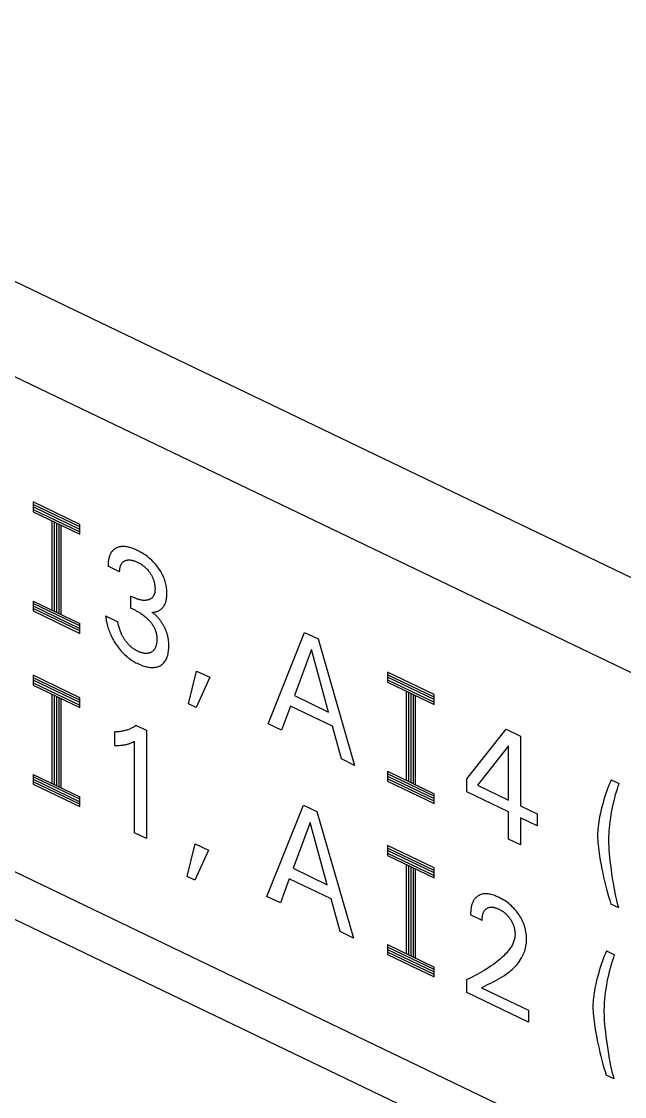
# Model space of a CAD drawing. Extents: x 0 to 420, y 0 to 297.
# Drawn here: x 191.23 to 201.17, y 162.64 to 180.36 of the extents above; entities that cross this region are included whole.
import ezdxf

# ---------------------------------------------------------------- set-up
doc = ezdxf.new("R2010")
doc.units = 0
doc.header["$LTSCALE"] = 23.1
doc.layers.add('40000_ISO', color=7, linetype='CONTINUOUS')

msp = doc.modelspace()

# ---------------------------------------------------------------- linework, layer by layer
at = {"layer": '40000_ISO', "color": 7, "linetype": 'CONTINUOUS'}
for p, q in [((210.729, 166.647), (157.318, 192.32)), ((210.089, 165.387), (156.678, 191.06)), ((210.089, 157.221), (156.678, 182.895)), ((209.769, 156.591), (156.358, 182.265)), ((191.425, 172.44), (191.425, 172.277)), ((192.193, 172.071), (191.425, 172.44)), ((192.193, 172.03), (191.425, 172.399)), ((192.193, 171.989), (191.425, 172.358)), ((191.425, 172.318), (192.193, 171.948)), ((191.425, 172.277), (192.193, 171.907)), ((191.732, 172.129), (191.732, 170.659)), ((191.77, 172.11), (191.77, 170.641)), ((191.809, 172.092), (191.809, 170.622)), ((191.847, 172.074), (191.847, 170.604)), ((191.886, 170.585), (191.886, 172.055)), ((192.193, 171.907), (192.193, 172.071)), ((192.701, 171.592), (192.696, 171.583)), ((192.706, 171.601), (192.701, 171.592)), ((192.711, 171.61), (192.706, 171.601)), ((192.717, 171.618), (192.711, 171.61)), ((192.723, 171.625), (192.717, 171.618)), ((192.729, 171.633), (192.723, 171.625)), ((192.735, 171.64), (192.729, 171.633)), ((192.742, 171.646), (192.735, 171.64)), ((192.749, 171.652), (192.742, 171.646)), ((192.756, 171.658), (192.749, 171.652)), ((192.764, 171.664), (192.756, 171.658)), ((192.771, 171.669), (192.764, 171.664)), ((192.779, 171.674), (192.771, 171.669)), ((192.788, 171.678), (192.779, 171.674)), ((192.796, 171.682), (192.788, 171.678)), ((192.804, 171.686), (192.796, 171.682)), ((192.814, 171.69), (192.804, 171.686)), ((192.823, 171.693), (192.814, 171.69)), ((192.832, 171.696), (192.823, 171.693)), ((192.842, 171.699), (192.832, 171.696)), ((192.852, 171.701), (192.842, 171.699)), ((192.862, 171.702), (192.852, 171.701)), ((192.872, 171.704), (192.862, 171.702)), ((192.883, 171.705), (192.872, 171.704)), ((192.899, 171.706), (192.883, 171.705)), ((192.918, 171.706), (192.899, 171.706)), ((192.936, 171.704), (192.918, 171.706)), ((192.955, 171.702), (192.936, 171.704)), ((192.974, 171.699), (192.955, 171.702)), ((192.993, 171.695), (192.974, 171.699)), ((193.012, 171.691), (192.993, 171.695)), ((193.034, 171.685), (193.012, 171.691)), ((193.055, 171.677), (193.034, 171.685)), ((193.077, 171.67), (193.055, 171.677)), ((193.099, 171.661), (193.077, 171.67)), ((193.12, 171.651), (193.099, 171.661)), ((193.142, 171.641), (193.12, 171.651)), ((193.163, 171.631), (193.142, 171.641)), ((193.184, 171.619), (193.163, 171.631)), ((193.205, 171.608), (193.184, 171.619)), ((193.226, 171.595), (193.205, 171.608)), ((193.247, 171.582), (193.226, 171.595)), ((192.659, 171.434), (192.658, 171.421)), ((192.658, 171.421), (192.658, 171.407)), ((192.66, 171.448), (192.659, 171.434)), ((192.662, 171.461), (192.66, 171.448)), ((192.664, 171.474), (192.662, 171.461)), ((192.666, 171.486), (192.664, 171.474)), ((192.668, 171.499), (192.666, 171.486)), ((192.671, 171.511), (192.668, 171.499)), ((192.674, 171.523), (192.671, 171.511)), ((192.677, 171.534), (192.674, 171.523)), ((192.68, 171.544), (192.677, 171.534)), ((192.684, 171.554), (192.68, 171.544)), ((192.688, 171.564), (192.684, 171.554)), ((192.692, 171.574), (192.688, 171.564)), ((192.696, 171.583), (192.692, 171.574)), ((192.871, 171.406), (192.874, 171.414)), ((192.874, 171.414), (192.879, 171.421)), ((192.879, 171.421), (192.883, 171.428)), ((192.883, 171.428), (192.888, 171.435)), ((192.888, 171.435), (192.893, 171.441)), ((192.893, 171.441), (192.899, 171.446)), ((192.899, 171.446), (192.905, 171.451)), ((192.905, 171.451), (192.911, 171.456)), ((192.911, 171.456), (192.917, 171.461)), ((192.917, 171.461), (192.924, 171.465)), ((192.924, 171.465), (192.931, 171.469)), ((192.931, 171.469), (192.938, 171.472)), ((192.938, 171.472), (192.947, 171.476)), ((192.947, 171.476), (192.956, 171.479)), ((192.956, 171.479), (192.966, 171.481)), ((192.966, 171.481), (192.976, 171.483)), ((192.976, 171.483), (192.986, 171.484)), ((192.986, 171.484), (192.996, 171.485)), ((192.996, 171.485), (193.005, 171.485)), ((193.005, 171.485), (193.015, 171.485)), ((193.015, 171.485), (193.024, 171.484)), ((193.024, 171.484), (193.034, 171.483)), ((193.034, 171.483), (193.044, 171.482)), ((193.044, 171.482), (193.054, 171.48)), ((193.054, 171.48), (193.063, 171.477)), ((193.063, 171.477), (193.074, 171.474)), ((193.074, 171.474), (193.085, 171.471)), ((193.085, 171.471), (193.096, 171.467)), ((193.096, 171.467), (193.107, 171.463)), ((193.107, 171.463), (193.118, 171.459)), ((193.118, 171.459), (193.129, 171.454)), ((193.129, 171.454), (193.14, 171.449)), ((193.14, 171.449), (193.151, 171.443)), ((193.151, 171.443), (193.163, 171.437)), ((193.163, 171.437), (193.174, 171.431)), ((193.174, 171.431), (193.185, 171.424)), ((193.185, 171.424), (193.196, 171.418)), ((193.196, 171.418), (193.207, 171.41)), ((193.207, 171.41), (193.218, 171.403)), ((193.268, 171.568), (193.247, 171.582)), ((193.287, 171.555), (193.268, 171.568)), ((193.306, 171.54), (193.287, 171.555)), ((193.325, 171.526), (193.306, 171.54)), ((193.343, 171.51), (193.325, 171.526)), ((193.361, 171.494), (193.343, 171.51)), ((193.379, 171.478), (193.361, 171.494)), ((193.396, 171.461), (193.379, 171.478)), ((193.412, 171.443), (193.396, 171.461)), ((193.429, 171.426), (193.412, 171.443)), ((193.444, 171.407), (193.429, 171.426)), ((192.658, 171.407), (192.657, 171.394)), ((192.657, 171.394), (192.657, 171.38)), ((192.848, 171.288), (192.657, 171.38)), ((192.848, 171.301), (192.849, 171.314)), ((192.848, 171.288), (192.848, 171.301)), ((192.849, 171.314), (192.85, 171.326)), ((192.85, 171.326), (192.851, 171.338)), ((192.851, 171.338), (192.853, 171.35)), ((192.853, 171.35), (192.855, 171.362)), ((192.855, 171.362), (192.858, 171.373)), ((192.858, 171.373), (192.861, 171.382)), ((192.861, 171.382), (192.864, 171.39)), ((192.864, 171.39), (192.867, 171.399)), ((192.867, 171.399), (192.871, 171.406)), ((193.218, 171.403), (193.228, 171.395)), ((193.228, 171.395), (193.238, 171.388)), ((193.238, 171.388), (193.248, 171.38)), ((193.248, 171.38), (193.258, 171.372)), ((193.258, 171.372), (193.268, 171.363)), ((193.268, 171.363), (193.277, 171.355)), ((193.277, 171.355), (193.287, 171.345)), ((193.287, 171.345), (193.297, 171.335)), ((193.297, 171.335), (193.307, 171.324)), ((193.307, 171.324), (193.317, 171.312)), ((193.317, 171.312), (193.326, 171.301)), ((193.326, 171.301), (193.336, 171.289)), ((193.336, 171.289), (193.344, 171.277)), ((193.344, 171.277), (193.351, 171.266)), ((193.351, 171.266), (193.358, 171.256)), ((193.358, 171.256), (193.365, 171.246)), ((193.365, 171.246), (193.371, 171.235)), ((193.371, 171.235), (193.377, 171.225)), ((193.46, 171.389), (193.444, 171.407)), ((193.475, 171.369), (193.46, 171.389)), ((193.489, 171.35), (193.475, 171.369)), ((193.502, 171.331), (193.489, 171.35)), ((193.515, 171.311), (193.502, 171.331)), ((193.527, 171.292), (193.515, 171.311)), ((193.539, 171.271), (193.527, 171.292)), ((193.55, 171.251), (193.539, 171.271)), ((193.56, 171.23), (193.55, 171.251)), ((193.377, 171.225), (193.383, 171.214)), ((193.383, 171.214), (193.388, 171.203)), ((193.388, 171.203), (193.393, 171.192)), ((193.393, 171.192), (193.398, 171.181)), ((193.398, 171.181), (193.402, 171.169)), ((193.402, 171.169), (193.407, 171.158)), ((193.407, 171.158), (193.41, 171.147)), ((193.41, 171.147), (193.414, 171.135)), ((193.414, 171.135), (193.417, 171.124)), ((193.417, 171.124), (193.42, 171.113)), ((193.42, 171.113), (193.422, 171.102)), ((193.422, 171.102), (193.425, 171.087)), ((193.425, 171.087), (193.427, 171.073)), ((193.427, 171.073), (193.429, 171.059)), ((193.429, 171.059), (193.431, 171.046)), ((193.569, 171.21), (193.56, 171.23)), ((193.578, 171.189), (193.569, 171.21)), ((193.586, 171.168), (193.578, 171.189)), ((193.593, 171.147), (193.586, 171.168)), ((193.6, 171.127), (193.593, 171.147)), ((193.606, 171.106), (193.6, 171.127)), ((193.611, 171.085), (193.606, 171.106)), ((193.616, 171.063), (193.611, 171.085)), ((193.62, 171.041), (193.616, 171.063)), ((193.033, 170.688), (193.033, 170.889)), ((193.033, 170.889), (193.098, 170.858)), ((193.398, 170.878), (193.393, 170.872)), ((193.402, 170.885), (193.398, 170.878)), ((193.406, 170.891), (193.402, 170.885)), ((193.41, 170.898), (193.406, 170.891)), ((193.414, 170.905), (193.41, 170.898)), ((193.417, 170.913), (193.414, 170.905)), ((193.42, 170.921), (193.417, 170.913)), ((193.422, 170.928), (193.42, 170.921)), ((193.424, 170.936), (193.422, 170.928)), ((193.426, 170.944), (193.424, 170.936)), ((193.428, 170.953), (193.426, 170.944)), ((193.429, 170.961), (193.428, 170.953)), ((193.43, 170.97), (193.429, 170.961)), ((193.431, 170.978), (193.43, 170.97)), ((193.431, 171.046), (193.431, 171.032)), ((193.431, 171.032), (193.432, 171.019)), ((193.432, 170.996), (193.431, 170.987)), ((193.431, 170.987), (193.431, 170.978)), ((193.432, 171.019), (193.432, 171.005)), ((193.432, 171.005), (193.432, 170.996)), ((193.623, 171.019), (193.62, 171.041)), ((193.625, 170.997), (193.623, 171.019)), ((193.627, 170.976), (193.625, 170.997)), ((193.625, 170.877), (193.627, 170.895)), ((193.628, 170.955), (193.627, 170.976)), ((193.627, 170.895), (193.628, 170.915)), ((193.628, 170.934), (193.628, 170.955)), ((193.628, 170.915), (193.628, 170.934)), ((191.425, 170.807), (191.425, 170.644)), ((191.425, 170.807), (192.193, 170.438)), ((192.193, 170.397), (191.425, 170.766)), ((191.425, 170.725), (192.193, 170.356)), ((193.109, 170.853), (193.098, 170.858)), ((193.119, 170.848), (193.109, 170.853)), ((193.129, 170.844), (193.119, 170.848)), ((193.139, 170.84), (193.129, 170.844)), ((193.149, 170.836), (193.139, 170.84)), ((193.159, 170.833), (193.149, 170.836)), ((193.169, 170.83), (193.159, 170.833)), ((193.179, 170.827), (193.169, 170.83)), ((193.19, 170.824), (193.179, 170.827)), ((193.201, 170.822), (193.19, 170.824)), ((193.212, 170.82), (193.201, 170.822)), ((193.222, 170.819), (193.212, 170.82)), ((193.233, 170.818), (193.222, 170.819)), ((193.243, 170.817), (193.233, 170.818)), ((193.253, 170.817), (193.243, 170.817)), ((193.262, 170.817), (193.253, 170.817)), ((193.271, 170.817), (193.262, 170.817)), ((193.279, 170.818), (193.271, 170.817)), ((193.288, 170.819), (193.279, 170.818)), ((193.296, 170.82), (193.288, 170.819)), ((193.304, 170.822), (193.296, 170.82)), ((193.313, 170.824), (193.304, 170.822)), ((193.32, 170.826), (193.313, 170.824)), ((193.327, 170.828), (193.32, 170.826)), ((193.334, 170.831), (193.327, 170.828)), ((193.341, 170.834), (193.334, 170.831)), ((193.347, 170.837), (193.341, 170.834)), ((193.354, 170.84), (193.347, 170.837)), ((193.36, 170.844), (193.354, 170.84)), ((193.366, 170.848), (193.36, 170.844)), ((193.372, 170.852), (193.366, 170.848)), ((193.377, 170.856), (193.372, 170.852)), ((193.382, 170.861), (193.377, 170.856)), ((193.388, 170.866), (193.382, 170.861)), ((193.393, 170.872), (193.388, 170.866)), ((193.559, 170.699), (193.568, 170.71)), ((193.568, 170.71), (193.577, 170.722)), ((193.577, 170.722), (193.584, 170.734)), ((193.584, 170.734), (193.591, 170.747)), ((193.591, 170.747), (193.598, 170.761)), ((193.598, 170.761), (193.603, 170.775)), ((193.603, 170.775), (193.609, 170.79)), ((193.609, 170.79), (193.613, 170.805)), ((193.613, 170.805), (193.617, 170.822)), ((193.617, 170.822), (193.621, 170.84)), ((193.621, 170.84), (193.623, 170.858)), ((193.623, 170.858), (193.625, 170.877)), ((192.193, 170.315), (191.425, 170.685)), ((191.425, 170.644), (192.193, 170.274)), ((192.616, 170.561), (192.619, 170.534)), ((192.616, 170.561), (192.817, 170.465)), ((192.619, 170.534), (192.624, 170.506)), ((193.113, 170.649), (193.033, 170.688)), ((193.113, 170.649), (193.128, 170.642)), ((193.128, 170.642), (193.142, 170.635)), ((193.142, 170.635), (193.157, 170.627)), ((193.157, 170.627), (193.171, 170.618)), ((193.171, 170.618), (193.186, 170.61)), ((193.186, 170.61), (193.2, 170.601)), ((193.2, 170.601), (193.213, 170.592)), ((193.213, 170.592), (193.226, 170.583)), ((193.226, 170.583), (193.239, 170.573)), ((193.239, 170.573), (193.252, 170.563)), ((193.252, 170.563), (193.265, 170.553)), ((193.265, 170.553), (193.278, 170.542)), ((193.278, 170.542), (193.289, 170.532)), ((193.289, 170.532), (193.301, 170.521)), ((193.386, 170.62), (193.399, 170.621)), ((193.396, 170.613), (193.386, 170.62)), ((193.405, 170.606), (193.396, 170.613)), ((193.399, 170.621), (193.412, 170.622)), ((193.414, 170.598), (193.405, 170.606)), ((193.412, 170.622), (193.424, 170.624)), ((193.423, 170.59), (193.414, 170.598)), ((193.432, 170.582), (193.423, 170.59)), ((193.424, 170.624), (193.436, 170.627)), ((193.441, 170.574), (193.432, 170.582)), ((193.436, 170.627), (193.448, 170.63)), ((193.45, 170.565), (193.441, 170.574)), ((193.448, 170.63), (193.46, 170.633)), ((193.459, 170.557), (193.45, 170.565)), ((193.467, 170.548), (193.459, 170.557)), ((193.46, 170.633), (193.471, 170.637)), ((193.476, 170.539), (193.467, 170.548)), ((193.471, 170.637), (193.483, 170.642)), ((193.484, 170.529), (193.476, 170.539)), ((193.483, 170.642), (193.494, 170.647)), ((193.492, 170.52), (193.484, 170.529)), ((193.494, 170.647), (193.506, 170.654)), ((193.506, 170.654), (193.518, 170.661)), ((193.518, 170.661), (193.529, 170.67)), ((193.529, 170.67), (193.54, 170.679)), ((193.54, 170.679), (193.55, 170.688)), ((193.55, 170.688), (193.559, 170.699)), ((192.193, 170.274), (192.193, 170.438)), ((192.624, 170.506), (192.629, 170.478)), ((192.629, 170.478), (192.635, 170.45)), ((192.635, 170.45), (192.641, 170.422)), ((192.641, 170.422), (192.649, 170.394)), ((192.649, 170.394), (192.656, 170.371)), ((192.656, 170.371), (192.663, 170.349)), ((192.663, 170.349), (192.67, 170.326)), ((192.82, 170.45), (192.817, 170.465)), ((192.823, 170.435), (192.82, 170.45)), ((192.827, 170.42), (192.823, 170.435)), ((192.83, 170.405), (192.827, 170.42)), ((192.834, 170.39), (192.83, 170.405)), ((192.839, 170.375), (192.834, 170.39)), ((192.844, 170.359), (192.839, 170.375)), ((192.847, 170.347), (192.844, 170.359)), ((192.852, 170.335), (192.847, 170.347)), ((193.301, 170.521), (193.312, 170.51)), ((193.312, 170.51), (193.324, 170.498)), ((193.324, 170.498), (193.335, 170.486)), ((193.335, 170.486), (193.346, 170.474)), ((193.346, 170.474), (193.355, 170.463)), ((193.355, 170.463), (193.363, 170.452)), ((193.363, 170.452), (193.372, 170.441)), ((193.372, 170.441), (193.38, 170.43)), ((193.38, 170.43), (193.388, 170.418)), ((193.388, 170.418), (193.396, 170.406)), ((193.396, 170.406), (193.403, 170.394)), ((193.403, 170.394), (193.41, 170.382)), ((193.41, 170.382), (193.417, 170.37)), ((193.417, 170.37), (193.423, 170.358)), ((193.423, 170.358), (193.428, 170.346)), ((193.428, 170.346), (193.433, 170.334)), ((193.5, 170.51), (193.492, 170.52)), ((193.508, 170.5), (193.5, 170.51)), ((193.516, 170.491), (193.508, 170.5)), ((193.523, 170.48), (193.516, 170.491)), ((193.531, 170.47), (193.523, 170.48)), ((193.538, 170.46), (193.531, 170.47)), ((193.545, 170.449), (193.538, 170.46)), ((193.552, 170.438), (193.545, 170.449)), ((193.559, 170.427), (193.552, 170.438)), ((193.566, 170.416), (193.559, 170.427)), ((193.573, 170.404), (193.566, 170.416)), ((193.579, 170.393), (193.573, 170.404)), ((193.585, 170.382), (193.579, 170.393)), ((193.591, 170.37), (193.585, 170.382)), ((193.596, 170.358), (193.591, 170.37)), ((193.602, 170.347), (193.596, 170.358)), ((193.607, 170.335), (193.602, 170.347)), ((192.67, 170.326), (192.679, 170.304)), ((192.679, 170.304), (192.688, 170.281)), ((192.688, 170.281), (192.697, 170.259)), ((192.697, 170.259), (192.707, 170.236)), ((192.707, 170.236), (192.719, 170.211)), ((192.719, 170.211), (192.732, 170.187)), ((192.732, 170.187), (192.745, 170.162)), ((192.856, 170.323), (192.852, 170.335)), ((192.861, 170.311), (192.856, 170.323)), ((192.865, 170.299), (192.861, 170.311)), ((192.871, 170.287), (192.865, 170.299)), ((192.876, 170.275), (192.871, 170.287)), ((192.881, 170.263), (192.876, 170.275)), ((192.887, 170.251), (192.881, 170.263)), ((192.892, 170.24), (192.887, 170.251)), ((192.898, 170.229), (192.892, 170.24)), ((192.904, 170.218), (192.898, 170.229)), ((192.911, 170.207), (192.904, 170.218)), ((192.917, 170.196), (192.911, 170.207)), ((192.924, 170.185), (192.917, 170.196)), ((192.931, 170.174), (192.924, 170.185)), ((192.938, 170.164), (192.931, 170.174)), ((193.433, 170.334), (193.438, 170.321)), ((193.438, 170.321), (193.442, 170.309)), ((193.442, 170.309), (193.446, 170.297)), ((193.446, 170.297), (193.449, 170.285)), ((193.449, 170.285), (193.452, 170.272)), ((193.452, 170.272), (193.455, 170.259)), ((193.455, 170.259), (193.457, 170.246)), ((193.457, 170.246), (193.459, 170.233)), ((193.459, 170.233), (193.46, 170.221)), ((193.46, 170.221), (193.461, 170.208)), ((193.461, 170.208), (193.462, 170.196)), ((193.462, 170.196), (193.462, 170.184)), ((193.462, 170.184), (193.462, 170.168)), ((193.462, 170.168), (193.462, 170.154)), ((193.612, 170.324), (193.607, 170.335)), ((193.617, 170.312), (193.612, 170.324)), ((193.621, 170.3), (193.617, 170.312)), ((193.625, 170.289), (193.621, 170.3)), ((193.629, 170.277), (193.625, 170.289)), ((193.633, 170.265), (193.629, 170.277)), ((193.636, 170.253), (193.633, 170.265)), ((193.639, 170.242), (193.636, 170.253)), ((193.642, 170.23), (193.639, 170.242)), ((193.645, 170.218), (193.642, 170.23)), ((193.647, 170.207), (193.645, 170.218)), ((193.649, 170.195), (193.647, 170.207)), ((193.651, 170.183), (193.649, 170.195)), ((193.653, 170.172), (193.651, 170.183)), ((193.655, 170.151), (193.653, 170.172)), ((195.294, 168.784), (195.897, 170.29)), ((195.897, 170.29), (196.118, 170.184)), ((196.118, 170.184), (196.722, 168.097)), ((192.745, 170.162), (192.76, 170.138)), ((192.76, 170.138), (192.774, 170.114)), ((192.774, 170.114), (192.79, 170.09)), ((192.79, 170.09), (192.806, 170.067)), ((192.806, 170.067), (192.822, 170.045)), ((192.822, 170.045), (192.839, 170.023)), ((192.839, 170.023), (192.856, 170.002)), ((192.856, 170.002), (192.874, 169.981)), ((192.945, 170.153), (192.938, 170.164)), ((192.952, 170.143), (192.945, 170.153)), ((192.96, 170.133), (192.952, 170.143)), ((192.968, 170.123), (192.96, 170.133)), ((192.976, 170.113), (192.968, 170.123)), ((192.984, 170.103), (192.976, 170.113)), ((192.992, 170.094), (192.984, 170.103)), ((193, 170.085), (192.992, 170.094)), ((193.009, 170.076), (193, 170.085)), ((193.017, 170.068), (193.009, 170.076)), ((193.026, 170.06), (193.017, 170.068)), ((193.035, 170.052), (193.026, 170.06)), ((193.044, 170.044), (193.035, 170.052)), ((193.053, 170.037), (193.044, 170.044)), ((193.062, 170.03), (193.053, 170.037)), ((193.07, 170.024), (193.062, 170.03)), ((193.079, 170.018), (193.07, 170.024)), ((193.087, 170.012), (193.079, 170.018)), ((193.096, 170.007), (193.087, 170.012)), ((193.104, 170.001), (193.096, 170.007)), ((193.113, 169.996), (193.104, 170.001)), ((193.122, 169.991), (193.113, 169.996)), ((193.13, 169.987), (193.122, 169.991)), ((193.408, 169.994), (193.401, 169.986)), ((193.414, 170.001), (193.408, 169.994)), ((193.421, 170.01), (193.414, 170.001)), ((193.426, 170.018), (193.421, 170.01)), ((193.431, 170.026), (193.426, 170.018)), ((193.435, 170.035), (193.431, 170.026)), ((193.439, 170.044), (193.435, 170.035)), ((193.443, 170.053), (193.439, 170.044)), ((193.446, 170.063), (193.443, 170.053)), ((193.449, 170.073), (193.446, 170.063)), ((193.452, 170.083), (193.449, 170.073)), ((193.455, 170.097), (193.452, 170.083)), ((193.457, 170.11), (193.455, 170.097)), ((193.459, 170.124), (193.457, 170.11)), ((193.461, 170.139), (193.459, 170.124)), ((193.462, 170.154), (193.461, 170.139)), ((193.654, 169.979), (193.656, 170.001)), ((193.657, 170.131), (193.655, 170.151)), ((193.656, 170.001), (193.658, 170.024)), ((193.658, 170.111), (193.657, 170.131)), ((193.659, 170.091), (193.658, 170.111)), ((193.658, 170.024), (193.659, 170.047)), ((193.659, 170.071), (193.659, 170.091)), ((193.659, 170.047), (193.659, 170.071)), ((196.009, 170.005), (195.728, 169.248)), ((196.292, 168.976), (196.009, 170.005)), ((192.874, 169.981), (192.892, 169.961)), ((192.892, 169.961), (192.91, 169.942)), ((192.91, 169.942), (192.929, 169.924)), ((192.929, 169.924), (192.948, 169.906)), ((192.948, 169.906), (192.968, 169.889)), ((192.968, 169.889), (192.988, 169.873)), ((192.988, 169.873), (193.008, 169.858)), ((193.008, 169.858), (193.026, 169.845)), ((193.026, 169.845), (193.044, 169.833)), ((193.044, 169.833), (193.063, 169.821)), ((193.063, 169.821), (193.081, 169.81)), ((193.139, 169.983), (193.13, 169.987)), ((193.152, 169.976), (193.139, 169.983)), ((193.165, 169.971), (193.152, 169.976)), ((193.177, 169.966), (193.165, 169.971)), ((193.19, 169.961), (193.177, 169.966)), ((193.203, 169.957), (193.19, 169.961)), ((193.215, 169.953), (193.203, 169.957)), ((193.228, 169.95), (193.215, 169.953)), ((193.239, 169.948), (193.228, 169.95)), ((193.25, 169.946), (193.239, 169.948)), ((193.261, 169.944), (193.25, 169.946)), ((193.272, 169.943), (193.261, 169.944)), ((193.283, 169.943), (193.272, 169.943)), ((193.294, 169.943), (193.283, 169.943)), ((193.304, 169.943), (193.294, 169.943)), ((193.314, 169.945), (193.304, 169.943)), ((193.324, 169.946), (193.314, 169.945)), ((193.333, 169.949), (193.324, 169.946)), ((193.342, 169.951), (193.333, 169.949)), ((193.351, 169.955), (193.342, 169.951)), ((193.36, 169.958), (193.351, 169.955)), ((193.368, 169.963), (193.36, 169.958)), ((193.377, 169.968), (193.368, 169.963)), ((193.385, 169.973), (193.377, 169.968)), ((193.393, 169.98), (193.385, 169.973)), ((193.401, 169.986), (193.393, 169.98)), ((193.59, 169.802), (193.598, 169.814)), ((193.598, 169.814), (193.606, 169.827)), ((193.606, 169.827), (193.614, 169.84)), ((193.614, 169.84), (193.621, 169.854)), ((193.621, 169.854), (193.627, 169.869)), ((193.627, 169.869), (193.632, 169.884)), ((193.632, 169.884), (193.637, 169.899)), ((193.637, 169.899), (193.642, 169.915)), ((193.642, 169.915), (193.647, 169.936)), ((193.647, 169.936), (193.651, 169.957)), ((193.651, 169.957), (193.654, 169.979)), ((193.081, 169.81), (193.1, 169.799)), ((193.1, 169.799), (193.118, 169.789)), ((193.118, 169.789), (193.137, 169.78)), ((193.137, 169.78), (193.161, 169.769)), ((193.161, 169.769), (193.184, 169.758)), ((193.184, 169.758), (193.208, 169.749)), ((193.208, 169.749), (193.231, 169.741)), ((193.231, 169.741), (193.255, 169.733)), ((193.255, 169.733), (193.278, 169.727)), ((193.278, 169.727), (193.296, 169.722)), ((193.296, 169.722), (193.314, 169.719)), ((193.314, 169.719), (193.331, 169.716)), ((193.331, 169.716), (193.349, 169.713)), ((193.349, 169.713), (193.366, 169.712)), ((193.366, 169.712), (193.383, 169.711)), ((193.383, 169.711), (193.4, 169.711)), ((193.4, 169.711), (193.416, 169.712)), ((193.416, 169.712), (193.431, 169.714)), ((193.431, 169.714), (193.446, 169.716)), ((193.446, 169.716), (193.461, 169.719)), ((193.461, 169.719), (193.475, 169.723)), ((193.475, 169.723), (193.489, 169.728)), ((193.489, 169.728), (193.503, 169.734)), ((193.503, 169.734), (193.517, 169.741)), ((193.517, 169.741), (193.531, 169.749)), ((193.531, 169.749), (193.544, 169.758)), ((193.544, 169.758), (193.557, 169.768)), ((193.557, 169.768), (193.568, 169.778)), ((193.568, 169.778), (193.579, 169.79)), ((193.579, 169.79), (193.59, 169.802)), ((193.981, 169.112), (194.116, 169.653)), ((194.116, 169.653), (194.333, 169.549)), ((191.425, 169.582), (191.425, 169.419)), ((192.193, 169.213), (191.425, 169.582)), ((192.193, 169.172), (191.425, 169.541)), ((192.193, 169.131), (191.425, 169.501)), ((191.425, 169.46), (192.193, 169.09)), ((194.333, 169.549), (194.111, 169.05)), ((197.265, 169.633), (197.265, 169.469)), ((198.034, 169.263), (197.265, 169.633)), ((198.034, 169.222), (197.265, 169.592)), ((198.034, 169.181), (197.265, 169.551)), ((197.265, 169.51), (198.034, 169.141)), ((197.265, 169.469), (198.034, 169.1)), ((191.425, 169.419), (192.193, 169.05)), ((197.573, 169.321), (197.573, 167.852)), ((197.611, 169.303), (197.611, 167.833)), ((197.65, 169.285), (197.65, 167.815)), ((191.732, 169.271), (191.732, 167.801)), ((191.77, 169.253), (191.77, 167.783)), ((191.809, 169.234), (191.809, 167.765)), ((191.847, 169.216), (191.847, 167.746)), ((191.886, 167.728), (191.886, 169.197)), ((192.193, 169.05), (192.193, 169.213)), ((194.111, 169.05), (193.981, 169.112)), ((195.728, 169.248), (196.292, 168.976)), ((197.688, 169.266), (197.688, 167.796)), ((197.726, 167.778), (197.726, 169.248)), ((198.034, 169.1), (198.034, 169.263)), ((195.663, 169.075), (195.517, 168.677)), ((196.355, 168.742), (195.663, 169.075)), ((193.122, 168.756), (193.109, 168.748)), ((193.122, 168.756), (193.289, 168.676)), ((195.517, 168.677), (195.294, 168.784)), ((192.769, 168.425), (192.769, 168.649)), ((192.786, 168.649), (192.769, 168.649)), ((192.802, 168.65), (192.786, 168.649)), ((192.818, 168.651), (192.802, 168.65)), ((192.834, 168.652), (192.818, 168.651)), ((192.85, 168.654), (192.834, 168.652)), ((192.866, 168.656), (192.85, 168.654)), ((192.881, 168.658), (192.866, 168.656)), ((192.897, 168.661), (192.881, 168.658)), ((192.912, 168.664), (192.897, 168.661)), ((192.927, 168.667), (192.912, 168.664)), ((192.942, 168.671), (192.927, 168.667)), ((192.957, 168.676), (192.942, 168.671)), ((192.971, 168.68), (192.957, 168.676)), ((192.986, 168.685), (192.971, 168.68)), ((193, 168.691), (192.986, 168.685)), ((193.014, 168.696), (193, 168.691)), ((193.028, 168.703), (193.014, 168.696)), ((193.042, 168.709), (193.028, 168.703)), ((193.056, 168.716), (193.042, 168.709)), ((193.07, 168.724), (193.056, 168.716)), ((193.083, 168.731), (193.07, 168.724)), ((193.096, 168.739), (193.083, 168.731)), ((193.109, 168.748), (193.096, 168.739)), ((193.289, 168.676), (193.289, 166.89)), ((196.503, 168.203), (196.355, 168.742)), ((198.572, 167.874), (199.22, 168.693)), ((199.22, 168.693), (199.453, 168.581)), ((199.453, 168.581), (199.453, 167.43)), ((192.769, 168.425), (192.788, 168.425)), ((192.788, 168.425), (192.806, 168.426)), ((192.806, 168.426), (192.824, 168.426)), ((192.824, 168.426), (192.842, 168.427)), ((192.842, 168.427), (192.86, 168.428)), ((192.86, 168.428), (192.873, 168.429)), ((192.873, 168.429), (192.886, 168.43)), ((192.886, 168.43), (192.899, 168.432)), ((192.899, 168.432), (192.912, 168.434)), ((192.912, 168.434), (192.925, 168.436)), ((192.925, 168.436), (192.938, 168.438)), ((192.938, 168.438), (192.951, 168.44)), ((192.951, 168.44), (192.964, 168.443)), ((192.964, 168.443), (192.977, 168.447)), ((192.977, 168.447), (192.99, 168.45)), ((192.99, 168.45), (193.003, 168.454)), ((193.003, 168.454), (193.012, 168.457)), ((193.012, 168.457), (193.021, 168.461)), ((193.021, 168.461), (193.03, 168.464)), ((193.03, 168.464), (193.04, 168.468)), ((193.04, 168.468), (193.05, 168.473)), ((193.05, 168.473), (193.06, 168.477)), ((193.06, 168.477), (193.071, 168.482)), ((193.071, 168.482), (193.081, 168.488)), ((193.081, 168.488), (193.092, 168.493)), ((193.092, 166.985), (193.092, 168.493)), ((199.256, 168.42), (198.744, 167.771)), ((199.256, 167.525), (199.256, 168.42)), ((196.722, 168.097), (196.503, 168.203)), ((191.425, 167.949), (191.425, 167.786)), ((191.425, 167.949), (192.193, 167.58)), ((192.193, 167.539), (191.425, 167.908)), ((191.425, 167.868), (192.193, 167.498)), ((197.265, 168), (197.265, 167.836)), ((197.265, 168), (198.034, 167.63)), ((198.034, 167.589), (197.265, 167.959)), ((197.265, 167.918), (198.034, 167.548)), ((198.034, 167.508), (197.265, 167.877)), ((198.572, 167.658), (198.572, 167.874)), ((192.193, 167.457), (191.425, 167.827)), ((191.425, 167.786), (192.193, 167.417)), ((197.265, 167.836), (198.034, 167.467)), ((198.744, 167.771), (199.256, 167.525)), ((200.895, 167.727), (200.878, 167.68)), ((200.912, 167.772), (200.895, 167.727)), ((200.931, 167.817), (200.912, 167.772)), ((200.95, 167.86), (200.931, 167.817)), ((200.95, 167.86), (201.083, 167.796)), ((201.038, 167.663), (201.052, 167.708)), ((201.052, 167.708), (201.067, 167.752)), ((201.067, 167.752), (201.083, 167.796)), ((192.193, 167.417), (192.193, 167.58)), ((198.034, 167.467), (198.034, 167.63)), ((199.256, 167.329), (198.572, 167.658)), ((200.83, 167.532), (200.815, 167.48)), ((200.845, 167.583), (200.83, 167.532)), ((200.861, 167.632), (200.845, 167.583)), ((200.878, 167.68), (200.861, 167.632)), ((200.985, 167.459), (200.997, 167.514)), ((200.997, 167.514), (201.01, 167.564)), ((201.01, 167.564), (201.023, 167.614)), ((201.023, 167.614), (201.038, 167.663)), ((195.273, 165.936), (195.877, 167.442)), ((195.877, 167.442), (196.098, 167.336)), ((196.098, 167.336), (196.702, 165.249)), ((199.453, 167.43), (199.731, 167.296)), ((200.785, 167.368), (200.772, 167.308)), ((200.801, 167.428), (200.785, 167.368)), ((200.815, 167.48), (200.801, 167.428)), ((200.952, 167.291), (200.962, 167.349)), ((200.962, 167.349), (200.973, 167.404)), ((200.973, 167.404), (200.985, 167.459)), ((195.989, 167.157), (195.707, 166.4)), ((196.271, 166.128), (195.989, 167.157)), ((199.256, 166.879), (199.256, 167.329)), ((199.453, 167.234), (199.453, 166.785)), ((199.731, 167.1), (199.453, 167.234)), ((199.731, 167.296), (199.731, 167.1)), ((200.745, 167.167), (200.739, 167.127)), ((200.751, 167.207), (200.745, 167.167)), ((200.759, 167.247), (200.751, 167.207)), ((200.772, 167.308), (200.759, 167.247)), ((200.928, 167.118), (200.934, 167.173)), ((200.934, 167.173), (200.943, 167.232)), ((200.943, 167.232), (200.952, 167.291)), ((193.289, 166.89), (193.092, 166.985)), ((200.726, 166.978), (200.725, 166.942)), ((200.728, 167.015), (200.726, 166.978)), ((200.73, 167.05), (200.728, 167.015)), ((200.734, 167.085), (200.73, 167.05)), ((200.739, 167.127), (200.734, 167.085)), ((200.915, 166.969), (200.918, 167.008)), ((200.918, 167.008), (200.922, 167.063)), ((200.922, 167.063), (200.928, 167.118)), ((193.961, 166.264), (194.096, 166.805)), ((194.096, 166.805), (194.312, 166.701)), ((199.453, 166.785), (199.256, 166.879)), ((200.725, 166.942), (200.726, 166.904)), ((200.726, 166.904), (200.728, 166.866)), ((200.728, 166.866), (200.73, 166.827)), ((200.73, 166.827), (200.733, 166.788)), ((200.912, 166.892), (200.913, 166.931)), ((200.912, 166.852), (200.912, 166.892)), ((200.913, 166.804), (200.912, 166.852)), ((200.913, 166.931), (200.915, 166.969)), ((200.915, 166.754), (200.913, 166.804)), ((194.312, 166.701), (194.09, 166.202)), ((197.265, 166.775), (197.265, 166.611)), ((198.034, 166.405), (197.265, 166.775)), ((198.034, 166.365), (197.265, 166.734)), ((198.034, 166.324), (197.265, 166.693)), ((197.265, 166.652), (198.034, 166.283)), ((200.733, 166.788), (200.738, 166.742)), ((200.738, 166.742), (200.744, 166.695)), ((200.744, 166.695), (200.75, 166.649)), ((200.75, 166.649), (200.757, 166.602)), ((200.918, 166.705), (200.915, 166.754)), ((200.922, 166.645), (200.918, 166.705)), ((200.928, 166.584), (200.922, 166.645)), ((197.265, 166.611), (198.034, 166.242)), ((197.573, 166.464), (197.573, 164.994)), ((200.757, 166.602), (200.769, 166.53)), ((200.769, 166.53), (200.782, 166.457)), ((200.782, 166.457), (200.796, 166.385)), ((200.935, 166.523), (200.928, 166.584)), ((200.943, 166.451), (200.935, 166.523)), ((200.953, 166.378), (200.943, 166.451)), ((195.707, 166.4), (196.271, 166.128)), ((197.611, 166.445), (197.611, 164.976)), ((197.65, 166.427), (197.65, 164.957)), ((197.688, 166.408), (197.688, 164.939)), ((197.726, 164.92), (197.726, 166.39)), ((198.034, 166.242), (198.034, 166.405)), ((200.796, 166.385), (200.81, 166.318)), ((200.81, 166.318), (200.825, 166.252)), ((200.963, 166.306), (200.953, 166.378)), ((200.974, 166.231), (200.963, 166.306)), ((194.09, 166.202), (193.961, 166.264)), ((195.643, 166.227), (195.497, 165.829)), ((196.335, 165.894), (195.643, 166.227)), ((200.825, 166.252), (200.84, 166.185)), ((200.84, 166.185), (200.856, 166.121)), ((200.856, 166.121), (200.872, 166.057)), ((200.986, 166.156), (200.974, 166.231)), ((200.999, 166.081), (200.986, 166.156)), ((195.497, 165.829), (195.273, 165.936)), ((198.722, 165.918), (198.715, 165.911)), ((198.728, 165.924), (198.722, 165.918)), ((198.735, 165.93), (198.728, 165.924)), ((198.743, 165.936), (198.735, 165.93)), ((198.75, 165.941), (198.743, 165.936)), ((198.758, 165.946), (198.75, 165.941)), ((198.766, 165.95), (198.758, 165.946)), ((198.774, 165.955), (198.766, 165.95)), ((198.782, 165.959), (198.774, 165.955)), ((198.8, 165.966), (198.782, 165.959)), ((198.819, 165.972), (198.8, 165.966)), ((198.838, 165.976), (198.819, 165.972)), ((198.858, 165.978), (198.838, 165.976)), ((198.875, 165.979), (198.858, 165.978)), ((198.893, 165.979), (198.875, 165.979)), ((198.911, 165.978), (198.893, 165.979)), ((198.93, 165.976), (198.911, 165.978)), ((198.948, 165.973), (198.93, 165.976)), ((198.967, 165.969), (198.948, 165.973)), ((198.988, 165.964), (198.967, 165.969)), ((199.009, 165.957), (198.988, 165.964)), ((199.03, 165.95), (199.009, 165.957)), ((199.051, 165.941), (199.03, 165.95)), ((199.073, 165.932), (199.051, 165.941)), ((199.094, 165.922), (199.073, 165.932)), ((199.119, 165.91), (199.094, 165.922)), ((200.872, 166.057), (200.889, 165.994)), ((200.889, 165.994), (200.907, 165.933)), ((200.907, 165.933), (200.925, 165.872)), ((201.008, 166.034), (200.999, 166.081)), ((201.017, 165.988), (201.008, 166.034)), ((201.027, 165.941), (201.017, 165.988)), ((201.037, 165.894), (201.027, 165.941)), ((196.483, 165.355), (196.335, 165.894)), ((198.64, 165.739), (198.638, 165.726)), ((198.642, 165.752), (198.64, 165.739)), ((198.644, 165.764), (198.642, 165.752)), ((198.647, 165.777), (198.644, 165.764)), ((198.65, 165.786), (198.647, 165.777)), ((198.652, 165.796), (198.65, 165.786)), ((198.655, 165.806), (198.652, 165.796)), ((198.658, 165.815), (198.655, 165.806)), ((198.662, 165.824), (198.658, 165.815)), ((198.665, 165.833), (198.662, 165.824)), ((198.669, 165.842), (198.665, 165.833)), ((198.673, 165.851), (198.669, 165.842)), ((198.677, 165.859), (198.673, 165.851)), ((198.682, 165.867), (198.677, 165.859)), ((198.686, 165.875), (198.682, 165.867)), ((198.691, 165.883), (198.686, 165.875)), ((198.697, 165.89), (198.691, 165.883)), ((198.703, 165.898), (198.697, 165.89)), ((198.709, 165.905), (198.703, 165.898)), ((198.715, 165.911), (198.709, 165.905)), ((198.891, 165.733), (198.898, 165.738)), ((198.898, 165.738), (198.905, 165.742)), ((198.905, 165.742), (198.912, 165.746)), ((198.912, 165.746), (198.919, 165.75)), ((198.919, 165.75), (198.927, 165.753)), ((198.927, 165.753), (198.935, 165.755)), ((198.935, 165.755), (198.944, 165.758)), ((198.944, 165.758), (198.952, 165.759)), ((198.952, 165.759), (198.961, 165.76)), ((198.961, 165.76), (198.97, 165.761)), ((198.97, 165.761), (198.98, 165.761)), ((198.98, 165.761), (198.989, 165.76)), ((198.989, 165.76), (198.999, 165.759)), ((198.999, 165.759), (199.008, 165.758)), ((199.008, 165.758), (199.018, 165.756)), ((199.018, 165.756), (199.029, 165.753)), ((199.029, 165.753), (199.039, 165.75)), ((199.039, 165.75), (199.05, 165.747)), ((199.05, 165.747), (199.061, 165.743)), ((199.061, 165.743), (199.072, 165.739)), ((199.072, 165.739), (199.083, 165.734)), ((199.144, 165.897), (199.119, 165.91)), ((199.169, 165.882), (199.144, 165.897)), ((199.193, 165.867), (199.169, 165.882)), ((199.218, 165.85), (199.193, 165.867)), ((199.24, 165.834), (199.218, 165.85)), ((199.262, 165.817), (199.24, 165.834)), ((199.283, 165.799), (199.262, 165.817)), ((199.305, 165.78), (199.283, 165.799)), ((199.325, 165.76), (199.305, 165.78)), ((199.345, 165.74), (199.325, 165.76)), ((199.363, 165.72), (199.345, 165.74)), ((200.925, 165.872), (200.943, 165.811)), ((201.077, 165.747), (200.943, 165.811)), ((201.049, 165.845), (201.037, 165.894)), ((201.062, 165.796), (201.049, 165.845)), ((201.077, 165.747), (201.062, 165.796)), ((198.633, 165.66), (198.632, 165.646)), ((198.632, 165.646), (198.632, 165.633)), ((198.823, 165.541), (198.632, 165.633)), ((198.634, 165.687), (198.633, 165.673)), ((198.633, 165.673), (198.633, 165.66)), ((198.635, 165.7), (198.634, 165.687)), ((198.636, 165.713), (198.635, 165.7)), ((198.638, 165.726), (198.636, 165.713)), ((198.823, 165.554), (198.824, 165.567)), ((198.824, 165.58), (198.825, 165.592)), ((198.824, 165.567), (198.824, 165.58)), ((198.825, 165.592), (198.827, 165.605)), ((198.827, 165.605), (198.829, 165.617)), ((198.829, 165.617), (198.831, 165.628)), ((198.831, 165.628), (198.834, 165.639)), ((198.834, 165.639), (198.836, 165.649)), ((198.836, 165.649), (198.84, 165.659)), ((198.84, 165.659), (198.843, 165.668)), ((198.843, 165.668), (198.847, 165.677)), ((198.847, 165.677), (198.851, 165.686)), ((198.851, 165.686), (198.856, 165.694)), ((198.856, 165.694), (198.861, 165.702)), ((198.861, 165.702), (198.866, 165.709)), ((198.866, 165.709), (198.872, 165.716)), ((198.872, 165.716), (198.878, 165.722)), ((198.878, 165.722), (198.884, 165.728)), ((198.884, 165.728), (198.891, 165.733)), ((199.083, 165.734), (199.094, 165.729)), ((199.094, 165.729), (199.105, 165.724)), ((199.105, 165.724), (199.115, 165.718)), ((199.115, 165.718), (199.126, 165.712)), ((199.126, 165.712), (199.137, 165.706)), ((199.137, 165.706), (199.147, 165.699)), ((199.147, 165.699), (199.158, 165.693)), ((199.158, 165.693), (199.168, 165.685)), ((199.168, 165.685), (199.178, 165.678)), ((199.178, 165.678), (199.187, 165.671)), ((199.187, 165.671), (199.196, 165.664)), ((199.196, 165.664), (199.205, 165.656)), ((199.205, 165.656), (199.214, 165.648)), ((199.214, 165.648), (199.223, 165.639)), ((199.223, 165.639), (199.232, 165.63)), ((199.232, 165.63), (199.24, 165.622)), ((199.24, 165.622), (199.248, 165.613)), ((199.248, 165.613), (199.256, 165.603)), ((199.256, 165.603), (199.264, 165.594)), ((199.264, 165.594), (199.272, 165.584)), ((199.272, 165.584), (199.279, 165.574)), ((199.279, 165.574), (199.286, 165.564)), ((199.286, 165.564), (199.293, 165.553)), ((199.382, 165.698), (199.363, 165.72)), ((199.399, 165.676), (199.382, 165.698)), ((199.416, 165.653), (199.399, 165.676)), ((199.431, 165.632), (199.416, 165.653)), ((199.445, 165.61), (199.431, 165.632)), ((199.459, 165.587), (199.445, 165.61)), ((199.471, 165.565), (199.459, 165.587)), ((199.483, 165.542), (199.471, 165.565)), ((198.823, 165.541), (198.823, 165.554)), ((199.293, 165.553), (199.3, 165.542)), ((199.3, 165.542), (199.307, 165.531)), ((199.307, 165.531), (199.313, 165.519)), ((199.313, 165.519), (199.319, 165.507)), ((199.319, 165.507), (199.325, 165.496)), ((199.325, 165.496), (199.33, 165.484)), ((199.33, 165.484), (199.334, 165.473)), ((199.334, 165.473), (199.338, 165.462)), ((199.338, 165.462), (199.342, 165.452)), ((199.342, 165.452), (199.345, 165.441)), ((199.345, 165.441), (199.349, 165.43)), ((199.349, 165.43), (199.351, 165.419)), ((199.351, 165.419), (199.354, 165.409)), ((199.354, 165.409), (199.356, 165.398)), ((199.356, 165.398), (199.359, 165.384)), ((199.359, 165.384), (199.361, 165.371)), ((199.494, 165.519), (199.483, 165.542)), ((199.504, 165.495), (199.494, 165.519)), ((199.513, 165.471), (199.504, 165.495)), ((199.521, 165.447), (199.513, 165.471)), ((199.528, 165.424), (199.521, 165.447)), ((199.535, 165.4), (199.528, 165.424)), ((199.54, 165.376), (199.535, 165.4)), ((196.702, 165.249), (196.483, 165.355)), ((199.352, 165.218), (199.347, 165.202)), ((199.356, 165.235), (199.352, 165.218)), ((199.36, 165.252), (199.356, 165.235)), ((199.362, 165.269), (199.36, 165.252)), ((199.361, 165.371), (199.363, 165.357)), ((199.364, 165.287), (199.362, 165.269)), ((199.363, 165.357), (199.364, 165.344)), ((199.364, 165.344), (199.365, 165.331)), ((199.365, 165.306), (199.364, 165.287)), ((199.365, 165.331), (199.365, 165.318)), ((199.365, 165.318), (199.365, 165.306)), ((199.545, 165.35), (199.54, 165.376)), ((199.549, 165.324), (199.545, 165.35)), ((199.552, 165.299), (199.549, 165.324)), ((199.555, 165.273), (199.552, 165.299)), ((199.556, 165.249), (199.555, 165.273)), ((199.555, 165.195), (199.556, 165.224)), ((199.556, 165.224), (199.556, 165.249)), ((197.265, 165.142), (197.265, 164.978)), ((197.265, 165.142), (198.034, 164.772)), ((198.034, 164.732), (197.265, 165.101)), ((197.265, 165.06), (198.034, 164.691)), ((199.249, 165.032), (199.236, 165.017)), ((199.262, 165.048), (199.249, 165.032)), ((199.275, 165.065), (199.262, 165.048)), ((199.287, 165.082), (199.275, 165.065)), ((199.299, 165.1), (199.287, 165.082)), ((199.31, 165.118), (199.299, 165.1)), ((199.32, 165.137), (199.31, 165.118)), ((199.329, 165.156), (199.32, 165.137)), ((199.336, 165.171), (199.329, 165.156)), ((199.342, 165.186), (199.336, 165.171)), ((199.347, 165.202), (199.342, 165.186)), ((199.515, 165.011), (199.524, 165.036)), ((199.524, 165.036), (199.532, 165.061)), ((199.532, 165.061), (199.539, 165.086)), ((199.539, 165.086), (199.544, 165.112)), ((199.544, 165.112), (199.549, 165.139)), ((199.549, 165.139), (199.553, 165.167)), ((199.553, 165.167), (199.555, 165.195)), ((200.874, 165.039), (200.855, 164.996)), ((200.874, 165.039), (201.007, 164.975)), ((198.034, 164.65), (197.265, 165.019)), ((197.265, 164.978), (198.034, 164.609)), ((199.071, 164.862), (199.044, 164.841)), ((199.097, 164.884), (199.071, 164.862)), ((199.124, 164.906), (199.097, 164.884)), ((199.149, 164.929), (199.124, 164.906)), ((199.174, 164.952), (199.149, 164.929)), ((199.199, 164.976), (199.174, 164.952)), ((199.222, 165.002), (199.199, 164.976)), ((199.236, 165.017), (199.222, 165.002)), ((199.422, 164.843), (199.44, 164.868)), ((199.44, 164.868), (199.457, 164.894)), ((199.457, 164.894), (199.473, 164.921)), ((199.473, 164.921), (199.485, 164.943)), ((199.485, 164.943), (199.496, 164.965)), ((199.496, 164.965), (199.506, 164.988)), ((199.506, 164.988), (199.515, 165.011)), ((200.802, 164.859), (200.785, 164.811)), ((200.819, 164.906), (200.802, 164.859)), ((200.836, 164.951), (200.819, 164.906)), ((200.855, 164.996), (200.836, 164.951)), ((200.962, 164.842), (200.976, 164.887)), ((200.976, 164.887), (200.991, 164.931)), ((200.991, 164.931), (201.007, 164.975)), ((198.034, 164.609), (198.034, 164.772)), ((198.82, 164.692), (198.781, 164.67)), ((198.859, 164.716), (198.82, 164.692)), ((198.898, 164.74), (198.859, 164.716)), ((198.935, 164.764), (198.898, 164.74)), ((198.972, 164.789), (198.935, 164.764)), ((199.008, 164.815), (198.972, 164.789)), ((199.044, 164.841), (199.008, 164.815)), ((199.225, 164.657), (199.249, 164.674)), ((199.249, 164.674), (199.273, 164.693)), ((199.273, 164.693), (199.296, 164.712)), ((199.296, 164.712), (199.319, 164.731)), ((199.319, 164.731), (199.341, 164.752)), ((199.341, 164.752), (199.362, 164.773)), ((199.362, 164.773), (199.383, 164.795)), ((199.383, 164.795), (199.403, 164.818)), ((199.403, 164.818), (199.422, 164.843)), ((200.754, 164.711), (200.739, 164.659)), ((200.769, 164.762), (200.754, 164.711)), ((200.785, 164.811), (200.769, 164.762)), ((200.909, 164.638), (200.921, 164.692)), ((200.921, 164.692), (200.934, 164.743)), ((200.934, 164.743), (200.947, 164.793)), ((200.947, 164.793), (200.962, 164.842)), ((198.615, 164.585), (198.572, 164.566)), ((198.572, 164.35), (198.572, 164.566)), ((198.657, 164.605), (198.615, 164.585)), ((198.699, 164.626), (198.657, 164.605)), ((198.74, 164.648), (198.699, 164.626)), ((198.781, 164.67), (198.74, 164.648)), ((198.925, 164.488), (198.964, 164.507)), ((198.964, 164.507), (199.002, 164.526)), ((199.002, 164.526), (199.04, 164.546)), ((199.04, 164.546), (199.078, 164.567)), ((199.078, 164.567), (199.116, 164.588)), ((199.116, 164.588), (199.153, 164.61)), ((199.153, 164.61), (199.189, 164.633)), ((199.189, 164.633), (199.225, 164.657)), ((200.709, 164.547), (200.695, 164.487)), ((200.724, 164.607), (200.709, 164.547)), ((200.739, 164.659), (200.724, 164.607)), ((200.876, 164.47), (200.886, 164.528)), ((200.886, 164.528), (200.897, 164.583)), ((200.897, 164.583), (200.909, 164.638)), ((199.586, 163.863), (198.572, 164.35)), ((198.811, 164.431), (198.849, 164.45)), ((198.811, 164.431), (199.586, 164.059)), ((198.849, 164.45), (198.925, 164.488)), ((200.669, 164.346), (200.663, 164.305)), ((200.675, 164.386), (200.669, 164.346)), ((200.683, 164.426), (200.675, 164.386)), ((200.695, 164.487), (200.683, 164.426)), ((200.852, 164.297), (200.858, 164.352)), ((200.858, 164.352), (200.866, 164.411)), ((200.866, 164.411), (200.876, 164.47)), ((200.65, 164.157), (200.649, 164.121)), ((200.652, 164.193), (200.65, 164.157)), ((200.654, 164.229), (200.652, 164.193)), ((200.658, 164.264), (200.654, 164.229)), ((200.663, 164.305), (200.658, 164.264)), ((200.837, 164.109), (200.839, 164.148)), ((200.839, 164.148), (200.842, 164.186)), ((200.842, 164.186), (200.846, 164.242)), ((200.846, 164.242), (200.852, 164.297)), ((199.586, 164.059), (199.586, 163.863)), ((200.649, 164.121), (200.65, 164.083)), ((200.65, 164.083), (200.651, 164.044)), ((200.651, 164.044), (200.654, 164.006)), ((200.654, 164.006), (200.657, 163.967)), ((200.657, 163.967), (200.662, 163.921)), ((200.836, 164.07), (200.837, 164.109)), ((200.836, 164.031), (200.836, 164.07)), ((200.837, 163.982), (200.836, 164.031)), ((200.839, 163.933), (200.837, 163.982)), ((200.662, 163.921), (200.668, 163.874)), ((200.668, 163.874), (200.674, 163.828)), ((200.674, 163.828), (200.681, 163.781)), ((200.842, 163.884), (200.839, 163.933)), ((200.846, 163.823), (200.842, 163.884)), ((200.852, 163.763), (200.846, 163.823)), ((200.681, 163.781), (200.693, 163.709)), ((200.693, 163.709), (200.706, 163.636)), ((200.706, 163.636), (200.72, 163.563)), ((200.859, 163.702), (200.852, 163.763)), ((200.867, 163.629), (200.859, 163.702)), ((200.877, 163.557), (200.867, 163.629)), ((200.72, 163.563), (200.734, 163.497)), ((200.734, 163.497), (200.749, 163.43)), ((200.887, 163.485), (200.877, 163.557)), ((200.898, 163.41), (200.887, 163.485)), ((200.749, 163.43), (200.764, 163.364)), ((200.764, 163.364), (200.78, 163.3)), ((200.78, 163.3), (200.796, 163.236)), ((200.91, 163.335), (200.898, 163.41)), ((200.923, 163.259), (200.91, 163.335)), ((200.932, 163.213), (200.923, 163.259)), ((200.796, 163.236), (200.813, 163.172)), ((200.813, 163.172), (200.83, 163.112)), ((200.83, 163.112), (200.848, 163.051)), ((200.941, 163.167), (200.932, 163.213)), ((200.951, 163.12), (200.941, 163.167)), ((200.961, 163.073), (200.951, 163.12)), ((200.848, 163.051), (200.867, 162.99)), ((201.001, 162.926), (200.867, 162.99)), ((200.973, 163.024), (200.961, 163.073)), ((200.986, 162.975), (200.973, 163.024)), ((201.001, 162.926), (200.986, 162.975))]:
    msp.add_line(p, q, dxfattribs=at)

doc.saveas('drawing.dxf')
